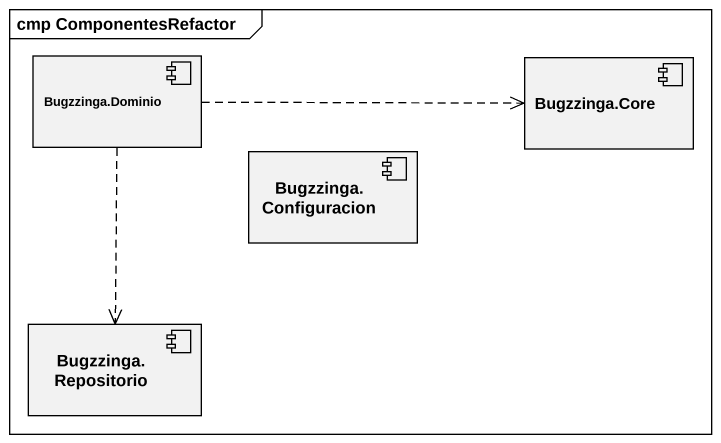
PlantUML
@startuml
mainframe cmp ComponentesRefactor
component "Bugzzinga.Dominio" as Bugzzinga_Dominio
component "Bugzzinga.Core" as Bugzzinga_Core
component "Bugzzinga.Configuracion" as Bugzzinga_Configuracion
component "Bugzzinga.Repositorio" as Bugzzinga_Repositorio
Bugzzinga_Dominio .right.> Bugzzinga_Core
Bugzzinga_Dominio ..> Bugzzinga_Repositorio
@enduml
